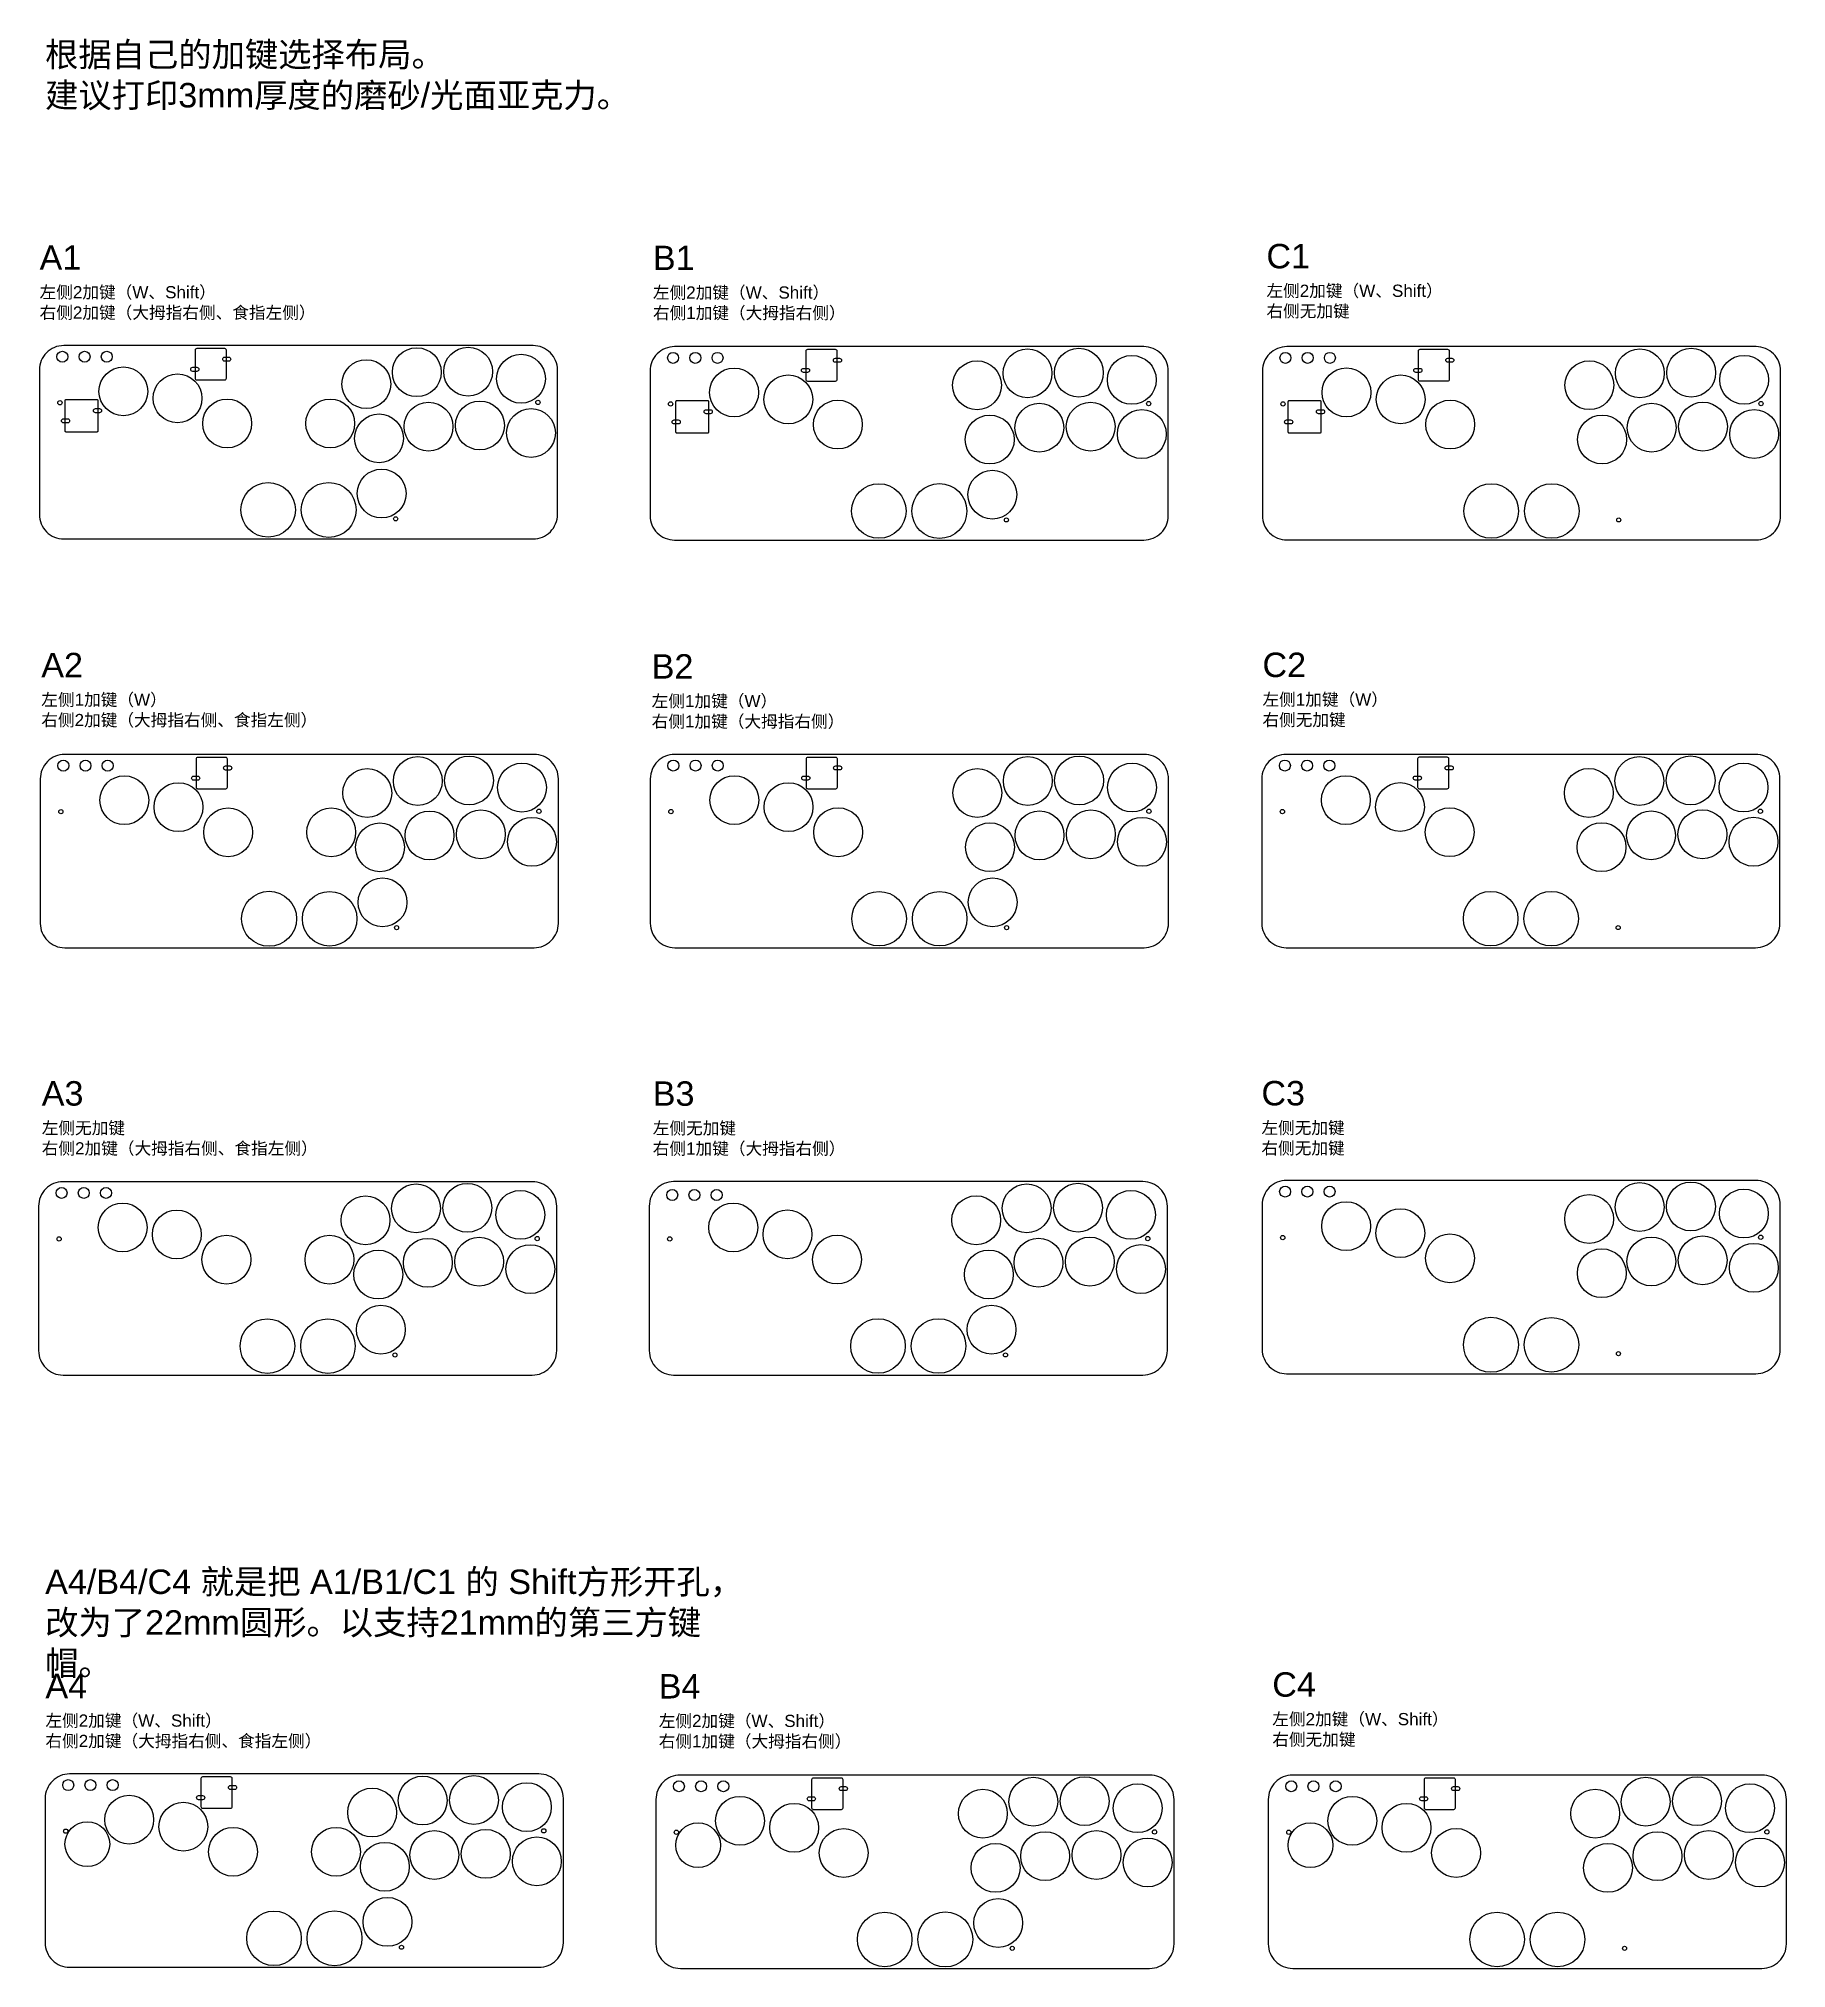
# Model space of a CAD drawing. Header units: millimetres. Extents: x 350 to 1208, y 1303 to 2251.
import ezdxf

# ---------------------------------------------------------------- set-up
doc = ezdxf.new("R2010")
doc.units = ezdxf.units.MM
doc.layers.add('01 外壳', color=7, linetype='Continuous')
doc.layers.add('限位器', color=7, linetype='Continuous')
doc.styles.get("Standard").update_dxf_attribs({"font": 'Arial.ttf'})

msp = doc.modelspace()

# ---------------------------------------------------------------- linework, layer by layer
for points in [[(349.99, 2017.31, 0.414214), (361.99, 2005.31), (592.59, 2005.31, 0.414214), (604.59, 2017.31), (604.59, 2088.31, 0.414214), (592.59, 2100.31), (361.99, 2100.31, 0.414214), (349.99, 2088.31)], [(426.52, 2084.24, 0.414214), (427.32, 2083.44), (441.12, 2083.44, 0.414214), (441.92, 2084.24), (441.92, 2098.04, 0.414214), (441.12, 2098.84), (427.32, 2098.84, 0.414214), (426.52, 2098.04)], [(650.08, 2016.77, 0.414214), (662.08, 2004.77), (892.68, 2004.77, 0.414214), (904.68, 2016.77), (904.68, 2087.77, 0.414214), (892.68, 2099.77), (662.08, 2099.77, 0.414214), (650.08, 2087.77)], [(726.6, 2083.7, 0.414214), (727.4, 2082.9), (741.2, 2082.9, 0.414214), (742, 2083.7), (742, 2097.5, 0.414214), (741.2, 2098.3), (727.4, 2098.3, 0.414214), (726.6, 2097.5)], [(950.96, 2016.78, 0.414214), (962.96, 2004.78), (1193.56, 2004.78, 0.414214), (1205.56, 2016.78), (1205.56, 2087.78, 0.414214), (1193.56, 2099.78), (962.96, 2099.78, 0.414214), (950.96, 2087.78)], [(1027.49, 2083.71, 0.414214), (1028.29, 2082.91), (1042.09, 2082.91, 0.414214), (1042.89, 2083.71), (1042.89, 2097.51, 0.414214), (1042.09, 2098.31), (1028.29, 2098.31, 0.414214), (1027.49, 2097.51)], [(350.45, 1816.43, 0.414214), (362.45, 1804.43), (593.05, 1804.43, 0.414214), (605.05, 1816.43), (605.05, 1887.43, 0.414214), (593.05, 1899.43), (362.45, 1899.43, 0.414214), (350.45, 1887.43)], [(426.98, 1883.36, 0.414214), (427.78, 1882.56), (441.58, 1882.56, 0.414214), (442.38, 1883.36), (442.38, 1897.16, 0.414214), (441.58, 1897.96), (427.78, 1897.96, 0.414214), (426.98, 1897.16)], [(650.2, 1816.46, 0.414214), (662.2, 1804.46), (892.8, 1804.46, 0.414214), (904.8, 1816.46), (904.8, 1887.46, 0.414214), (892.8, 1899.46), (662.2, 1899.46, 0.414214), (650.2, 1887.46)], [(726.73, 1883.39, 0.414214), (727.53, 1882.59), (741.33, 1882.59, 0.414214), (742.13, 1883.39), (742.13, 1897.19, 0.414214), (741.33, 1897.99), (727.53, 1897.99, 0.414214), (726.73, 1897.19)], [(950.68, 1816.47, 0.414214), (962.68, 1804.47), (1193.28, 1804.47, 0.414214), (1205.28, 1816.47), (1205.28, 1887.47, 0.414214), (1193.28, 1899.47), (962.68, 1899.47, 0.414214), (950.68, 1887.47)], [(1027.2, 1883.4, 0.414214), (1028, 1882.6), (1041.8, 1882.6, 0.414214), (1042.6, 1883.4), (1042.6, 1897.2, 0.414214), (1041.8, 1898), (1028, 1898, 0.414214), (1027.2, 1897.2)], [(349.62, 1606.49, 0.414214), (361.62, 1594.49), (592.22, 1594.49, 0.414214), (604.22, 1606.49), (604.22, 1677.49, 0.414214), (592.22, 1689.49), (361.62, 1689.49, 0.414214), (349.62, 1677.49)], [(649.66, 1606.51, 0.414214), (661.66, 1594.51), (892.26, 1594.51, 0.414214), (904.26, 1606.51), (904.26, 1677.51, 0.414214), (892.26, 1689.51), (661.66, 1689.51, 0.414214), (649.66, 1677.51)], [(950.83, 1607.14, 0.414214), (962.83, 1595.14), (1193.43, 1595.14, 0.414214), (1205.43, 1607.14), (1205.43, 1678.14, 0.414214), (1193.43, 1690.14), (962.83, 1690.14, 0.414214), (950.83, 1678.14)], [(352.86, 1315.51, 0.414214), (364.86, 1303.51), (595.46, 1303.51, 0.414214), (607.46, 1315.51), (607.46, 1386.51, 0.414214), (595.46, 1398.51), (364.86, 1398.51, 0.414214), (352.86, 1386.51)], [(429.39, 1382.44, 0.414214), (430.19, 1381.64), (443.99, 1381.64, 0.414214), (444.79, 1382.44), (444.79, 1396.24, 0.414214), (443.99, 1397.04), (430.19, 1397.04, 0.414214), (429.39, 1396.24)], [(652.95, 1314.96, 0.414214), (664.95, 1302.96), (895.55, 1302.96, 0.414214), (907.55, 1314.96), (907.55, 1385.96, 0.414214), (895.55, 1397.96), (664.95, 1397.96, 0.414214), (652.95, 1385.96)], [(729.48, 1381.89, 0.414214), (730.28, 1381.09), (744.08, 1381.09, 0.414214), (744.88, 1381.89), (744.88, 1395.69, 0.414214), (744.08, 1396.49), (730.28, 1396.49, 0.414214), (729.48, 1395.69)], [(953.83, 1314.97, 0.414214), (965.83, 1302.97), (1196.43, 1302.97, 0.414214), (1208.43, 1314.97), (1208.43, 1385.97, 0.414214), (1196.43, 1397.97), (965.83, 1397.97, 0.414214), (953.83, 1385.97)], [(1030.36, 1381.9, 0.414214), (1031.16, 1381.1), (1044.96, 1381.1, 0.414214), (1045.76, 1381.9), (1045.76, 1395.7, 0.414214), (1044.96, 1396.5), (1031.16, 1396.5, 0.414214), (1030.36, 1395.7)]]:
    msp.add_lwpolyline(points, format="xyb", close=True)
for centre, radius in [((462.42, 2019.55), 13.4), ((762.5, 2019.01), 13.4), ((1063.38, 2019.02), 13.4), ((1093.13, 2019.02), 13.4), ((492.63, 1818.67), 13.4), ((762.62, 1818.7), 13.4), ((792.37, 1818.7), 13.4), ((1063.1, 1818.71), 13.4), ((1092.85, 1818.71), 13.4), ((462.05, 1608.73), 13.4), ((491.8, 1608.73), 13.4), ((762.09, 1608.75), 13.4), ((791.84, 1608.75), 13.4), ((1093, 1609.38), 13.4), ((373.58, 1364.02), 11), ((673.67, 1363.48), 11), ((974.55, 1363.49), 11), ((465.29, 1317.74), 13.4), ((765.37, 1317.2), 13.4), ((1066.26, 1317.21), 13.4), ((1096, 1317.21), 13.4)]:
    msp.add_circle(centre, radius)
at = {"transparency": 33554687}
for centre in [(525.06, 2015.17), (825.15, 2014.63), (1126.03, 2014.64), (525.53, 1814.29), (825.27, 1814.32), (1125.75, 1814.33), (524.7, 1604.35), (824.74, 1604.37), (1125.9, 1605), (527.93, 1313.36), (828.02, 1312.82), (1128.9, 1312.83)]:
    msp.add_circle(centre, 1, dxfattribs=at)
at = {"layer": '01 外壳', "transparency": 33554687}
for centre, radius in [((361.29, 2094.81), 2.7), ((372.21, 2094.81), 2.7), ((383.13, 2094.81), 2.7), ((535.46, 2087.23), 12), ((560.67, 2087.5), 12), ((586.68, 2084.01), 12), ((661.38, 2094.27), 2.7), ((672.3, 2094.27), 2.7), ((683.22, 2094.27), 2.7), ((835.55, 2086.68), 12), ((860.76, 2086.96), 12), ((886.76, 2083.47), 12), ((962.26, 2094.28), 2.7), ((973.18, 2094.28), 2.7), ((984.1, 2094.28), 2.7), ((1136.43, 2086.69), 12), ((1161.64, 2086.97), 12), ((1187.64, 2083.48), 12), ((391.27, 2077.82), 12), ((417.89, 2074.4), 12), ((510.64, 2081.36), 12), ((691.36, 2077.28), 12), ((810.73, 2080.81), 12), ((992.24, 2077.29), 12), ((1111.61, 2080.82), 12), ((717.98, 2073.85), 12), ((1018.86, 2073.86), 12), ((360.09, 2072.19), 1.05), ((442.28, 2062.04), 12), ((492.92, 2062.04), 12), ((541.24, 2060.48), 12), ((566.47, 2061.04), 12), ((591.6, 2057.36), 12), ((594.98, 2072.36), 1.05), ((660.18, 2071.65), 1.05), ((742.36, 2061.5), 12), ((841.33, 2059.94), 12), ((866.56, 2060.49), 12), ((891.68, 2056.82), 12), ((895.06, 2071.82), 1.05), ((961.06, 2071.66), 1.05), ((1043.24, 2061.51), 12), ((1142.21, 2059.95), 12), ((1167.44, 2060.5), 12), ((1192.57, 2056.83), 12), ((1195.95, 2071.83), 1.05), ((516.89, 2054.7), 12), ((816.98, 2054.15), 12), ((1117.86, 2054.16), 12), ((518.18, 2027.62), 12), ((818.27, 2027.08), 12), ((492.16, 2019.55), 13.5), ((792.25, 2019.01), 13.5), ((361.75, 1893.93), 2.7), ((372.67, 1893.93), 2.7), ((383.59, 1893.93), 2.7), ((535.93, 1886.34), 12), ((561.14, 1886.62), 12), ((661.5, 1893.96), 2.7), ((672.42, 1893.96), 2.7), ((683.34, 1893.96), 2.7), ((835.67, 1886.37), 12), ((860.88, 1886.65), 12), ((961.98, 1893.97), 2.7), ((972.9, 1893.97), 2.7), ((983.82, 1893.97), 2.7), ((1136.15, 1886.39), 12), ((1161.36, 1886.66), 12), ((391.74, 1876.94), 12), ((511.11, 1880.47), 12), ((587.14, 1883.13), 12), ((691.48, 1876.97), 12), ((810.85, 1880.5), 12), ((886.88, 1883.16), 12), ((991.96, 1876.98), 12), ((1111.33, 1880.51), 12), ((1187.36, 1883.17), 12), ((418.36, 1873.51), 12), ((718.1, 1873.54), 12), ((1018.58, 1873.56), 12), ((360.56, 1871.31), 1.05), ((442.74, 1861.16), 12), ((493.39, 1861.16), 12), ((541.71, 1859.6), 12), ((566.94, 1860.15), 12), ((592.06, 1856.48), 12), ((595.44, 1871.48), 1.05), ((660.3, 1871.34), 1.05), ((742.48, 1861.19), 12), ((841.45, 1859.63), 12), ((866.68, 1860.18), 12), ((891.81, 1856.51), 12), ((895.19, 1871.51), 1.05), ((960.78, 1871.35), 1.05), ((1042.96, 1861.2), 12), ((1141.93, 1859.64), 12), ((1167.16, 1860.2), 12), ((1192.28, 1856.52), 12), ((1195.67, 1871.52), 1.05), ((517.35, 1853.81), 12), ((817.1, 1853.84), 12), ((1117.58, 1853.86), 12), ((462.88, 1818.67), 13.5), ((518.64, 1826.74), 12), ((818.39, 1826.77), 12), ((535.1, 1676.4), 12), ((560.31, 1676.68), 12), ((835.14, 1676.42), 12), ((860.35, 1676.7), 12), ((1136.3, 1677.05), 12), ((1161.51, 1677.33), 12), ((360.92, 1683.99), 2.7), ((371.84, 1683.99), 2.7), ((390.91, 1667), 12), ((382.76, 1683.99), 2.7), ((510.28, 1670.53), 12), ((586.31, 1673.19), 12), ((660.96, 1682.96), 2.7), ((671.88, 1682.96), 2.7), ((690.95, 1667.02), 12), ((682.8, 1682.96), 2.7), ((810.32, 1670.55), 12), ((886.35, 1673.21), 12), ((962.13, 1684.64), 2.7), ((973.05, 1684.64), 2.7), ((992.11, 1667.65), 12), ((983.97, 1684.64), 2.7), ((1111.48, 1671.18), 12), ((1187.52, 1673.84), 12), ((417.53, 1663.58), 12), ((717.57, 1663.6), 12), ((1018.73, 1664.22), 12), ((359.72, 1661.37), 1.05), ((441.91, 1651.22), 12), ((492.55, 1651.22), 12), ((540.88, 1649.66), 12), ((566.1, 1650.22), 12), ((594.61, 1661.54), 1.05), ((659.77, 1661.39), 1.05), ((741.95, 1651.24), 12), ((840.92, 1649.68), 12), ((866.15, 1650.24), 12), ((894.65, 1661.56), 1.05), ((960.93, 1662.02), 1.05), ((1043.11, 1651.87), 12), ((1142.08, 1650.31), 12), ((1167.31, 1650.86), 12), ((1195.82, 1662.19), 1.05), ((516.52, 1643.88), 12), ((591.23, 1646.54), 12), ((816.56, 1643.9), 12), ((891.27, 1646.56), 12), ((1117.73, 1644.52), 12), ((1192.44, 1647.19), 12), ((517.81, 1616.8), 12), ((817.85, 1616.82), 12), ((1063.26, 1609.38), 13.5), ((364.16, 1393.01), 2.7), ((375.08, 1393.01), 2.7), ((386, 1393.01), 2.7), ((538.34, 1385.42), 12), ((563.54, 1385.7), 12), ((589.55, 1382.2), 12), ((664.25, 1392.46), 2.7), ((675.17, 1392.46), 2.7), ((686.09, 1392.46), 2.7), ((838.42, 1384.87), 12), ((863.63, 1385.15), 12), ((965.13, 1392.47), 2.7), ((976.05, 1392.47), 2.7), ((986.97, 1392.47), 2.7), ((1139.3, 1384.88), 12), ((1164.51, 1385.16), 12), ((394.15, 1376.02), 12), ((420.76, 1372.59), 12), ((513.51, 1379.55), 12), ((694.23, 1375.47), 12), ((813.6, 1379), 12), ((889.64, 1381.66), 12), ((995.11, 1375.48), 12), ((1114.48, 1379.01), 12), ((1190.52, 1381.67), 12), ((720.85, 1372.05), 12), ((1021.73, 1372.06), 12), ((362.96, 1370.39), 1.05), ((445.15, 1360.24), 12), ((495.79, 1360.24), 12), ((544.11, 1358.68), 12), ((569.34, 1359.23), 12), ((594.47, 1355.55), 12), ((597.85, 1370.55), 1.05), ((663.05, 1369.84), 1.05), ((745.23, 1359.69), 12), ((844.2, 1358.13), 12), ((869.43, 1358.69), 12), ((894.56, 1355.01), 12), ((897.94, 1370.01), 1.05), ((963.93, 1369.85), 1.05), ((1046.12, 1359.7), 12), ((1145.08, 1358.14), 12), ((1170.31, 1358.7), 12), ((1195.44, 1355.02), 12), ((1198.82, 1370.02), 1.05), ((519.76, 1352.89), 12), ((819.85, 1352.35), 12), ((1120.73, 1352.35), 12), ((521.05, 1325.82), 12), ((821.14, 1325.27), 12), ((495.03, 1317.74), 13.5), ((795.12, 1317.2), 13.5)]:
    msp.add_circle(centre, radius, dxfattribs=at)
at = {"layer": '限位器', "transparency": 33554687}
for points in [[(424.37, 2088.64, -0.414214), (425.37, 2089.64), (427.37, 2089.64, -0.414214), (428.37, 2088.64), (428.37, 2088.64, -0.414214), (427.37, 2087.64), (425.37, 2087.64, -0.414214), (424.37, 2088.64)], [(440.07, 2093.64, -0.414214), (441.07, 2094.64), (443.07, 2094.64, -0.414214), (444.07, 2093.64), (444.07, 2093.64, -0.414214), (443.07, 2092.64), (441.07, 2092.64, -0.414214), (440.07, 2093.64)], [(724.45, 2088.1, -0.414214), (725.45, 2089.1), (727.45, 2089.1, -0.414214), (728.45, 2088.1), (728.45, 2088.1, -0.414214), (727.45, 2087.1), (725.45, 2087.1, -0.414214), (724.45, 2088.1)], [(740.15, 2093.1, -0.414214), (741.15, 2094.1), (743.15, 2094.1, -0.414214), (744.15, 2093.1), (744.15, 2093.1, -0.414214), (743.15, 2092.1), (741.15, 2092.1, -0.414214), (740.15, 2093.1)], [(1025.34, 2088.11, -0.414214), (1026.34, 2089.11), (1028.34, 2089.11, -0.414214), (1029.34, 2088.11), (1029.34, 2088.11, -0.414214), (1028.34, 2087.11), (1026.34, 2087.11, -0.414214), (1025.34, 2088.11)], [(1041.04, 2093.11, -0.414214), (1042.04, 2094.11), (1044.04, 2094.11, -0.414214), (1045.04, 2093.11), (1045.04, 2093.11, -0.414214), (1044.04, 2092.11), (1042.04, 2092.11, -0.414214), (1041.04, 2093.11)], [(362.71, 2073.43, -0.414214), (363.11, 2073.83), (378.31, 2073.83, -0.414214), (378.71, 2073.43), (378.71, 2058.23, -0.414214), (378.31, 2057.83), (363.11, 2057.83, -0.414214), (362.71, 2058.23)], [(376.56, 2068.33, -0.414214), (377.56, 2069.33), (379.56, 2069.33, -0.414214), (380.56, 2068.33), (380.56, 2068.33, -0.414214), (379.56, 2067.33), (377.56, 2067.33, -0.414214), (376.56, 2068.33)], [(662.79, 2072.89, -0.414214), (663.19, 2073.29), (678.39, 2073.29, -0.414214), (678.79, 2072.89), (678.79, 2057.69, -0.414214), (678.39, 2057.29), (663.19, 2057.29, -0.414214), (662.79, 2057.69)], [(676.64, 2067.79, -0.414214), (677.64, 2068.79), (679.64, 2068.79, -0.414214), (680.64, 2067.79), (680.64, 2067.79, -0.414214), (679.64, 2066.79), (677.64, 2066.79, -0.414214), (676.64, 2067.79)], [(963.68, 2072.9, -0.414214), (964.08, 2073.3), (979.28, 2073.3, -0.414214), (979.68, 2072.9), (979.68, 2057.7, -0.414214), (979.28, 2057.3), (964.08, 2057.3, -0.414214), (963.68, 2057.7)], [(977.53, 2067.8, -0.414214), (978.53, 2068.8), (980.53, 2068.8, -0.414214), (981.53, 2067.8), (981.53, 2067.8, -0.414214), (980.53, 2066.8), (978.53, 2066.8, -0.414214), (977.53, 2067.8)], [(360.86, 2063.33, -0.414214), (361.86, 2064.33), (363.86, 2064.33, -0.414214), (364.86, 2063.33), (364.86, 2063.33, -0.414214), (363.86, 2062.33), (361.86, 2062.33, -0.414214), (360.86, 2063.33)], [(660.94, 2062.79, -0.414214), (661.94, 2063.79), (663.94, 2063.79, -0.414214), (664.94, 2062.79), (664.94, 2062.79, -0.414214), (663.94, 2061.79), (661.94, 2061.79, -0.414214), (660.94, 2062.79)], [(961.83, 2062.8, -0.414214), (962.83, 2063.8), (964.83, 2063.8, -0.414214), (965.83, 2062.8), (965.83, 2062.8, -0.414214), (964.83, 2061.8), (962.83, 2061.8, -0.414214), (961.83, 2062.8)], [(424.83, 1887.76, -0.414214), (425.83, 1888.76), (427.83, 1888.76, -0.414214), (428.83, 1887.76), (428.83, 1887.76, -0.414214), (427.83, 1886.76), (425.83, 1886.76, -0.414214), (424.83, 1887.76)], [(440.53, 1892.76, -0.414214), (441.53, 1893.76), (443.53, 1893.76, -0.414214), (444.53, 1892.76), (444.53, 1892.76, -0.414214), (443.53, 1891.76), (441.53, 1891.76, -0.414214), (440.53, 1892.76)], [(724.58, 1887.79, -0.414214), (725.58, 1888.79), (727.58, 1888.79, -0.414214), (728.58, 1887.79), (728.58, 1887.79, -0.414214), (727.58, 1886.79), (725.58, 1886.79, -0.414214), (724.58, 1887.79)], [(740.28, 1892.79, -0.414214), (741.28, 1893.79), (743.28, 1893.79, -0.414214), (744.28, 1892.79), (744.28, 1892.79, -0.414214), (743.28, 1891.79), (741.28, 1891.79, -0.414214), (740.28, 1892.79)], [(1025.05, 1887.8, -0.414214), (1026.05, 1888.8), (1028.05, 1888.8, -0.414214), (1029.05, 1887.8), (1029.05, 1887.8, -0.414214), (1028.05, 1886.8), (1026.05, 1886.8, -0.414214), (1025.05, 1887.8)], [(1040.75, 1892.8, -0.414214), (1041.75, 1893.8), (1043.75, 1893.8, -0.414214), (1044.75, 1892.8), (1044.75, 1892.8, -0.414214), (1043.75, 1891.8), (1041.75, 1891.8, -0.414214), (1040.75, 1892.8)], [(427.24, 1386.84, -0.414214), (428.24, 1387.84), (430.24, 1387.84, -0.414214), (431.24, 1386.84), (431.24, 1386.84, -0.414214), (430.24, 1385.84), (428.24, 1385.84, -0.414214), (427.24, 1386.84)], [(442.94, 1391.84, -0.414214), (443.94, 1392.84), (445.94, 1392.84, -0.414214), (446.94, 1391.84), (446.94, 1391.84, -0.414214), (445.94, 1390.84), (443.94, 1390.84, -0.414214), (442.94, 1391.84)], [(727.33, 1386.29, -0.414214), (728.33, 1387.29), (730.33, 1387.29, -0.414214), (731.33, 1386.29), (731.33, 1386.29, -0.414214), (730.33, 1385.29), (728.33, 1385.29, -0.414214), (727.33, 1386.29)], [(743.03, 1391.29, -0.414214), (744.03, 1392.29), (746.03, 1392.29, -0.414214), (747.03, 1391.29), (747.03, 1391.29, -0.414214), (746.03, 1390.29), (744.03, 1390.29, -0.414214), (743.03, 1391.29)], [(1028.21, 1386.3, -0.414214), (1029.21, 1387.3), (1031.21, 1387.3, -0.414214), (1032.21, 1386.3), (1032.21, 1386.3, -0.414214), (1031.21, 1385.3), (1029.21, 1385.3, -0.414214), (1028.21, 1386.3)], [(1043.91, 1391.3, -0.414214), (1044.91, 1392.3), (1046.91, 1392.3, -0.414214), (1047.91, 1391.3), (1047.91, 1391.3, -0.414214), (1046.91, 1390.3), (1044.91, 1390.3, -0.414214), (1043.91, 1391.3)]]:
    msp.add_lwpolyline(points, format="xyb", close=True, dxfattribs=at)

# ---------------------------------------------------------------- texts
at = {"char_height": 6, "attachment_point": 1}
for s, width, heights, insert in [('\\pxql;{\\fArial Unicode MS|b0|i0|c134|p0;\\H2x;根据自己的加键选择布局。\\P建议打印3mm厚度的磨砂/光面亚克力。}', 353.8331, [51.98], (352.79, 2249.32)), ('\\pxql;{\\fArial Unicode MS|b0|i0|c0|p0;\\H2x;A1\\fArial Unicode MS|b0|i0|c134|p0;\\H0.5x;\\P左侧2加键（W、Shift）\\P右侧2加键（大拇指右侧、食指左侧）}', 173.2414, [38.7], (350.1, 2149.53)), ('\\pxql;{\\fArial Unicode MS|b0|i0|c134|p0;\\H2x;B1\\P\\H0.5x;左侧2加键（W、Shift）\\P右侧1加键（大拇指右侧）}', 173.2414, [38.7], (651.46, 2149.38)), ('\\pxql;{\\fArial Unicode MS|b0|i0|c134|p0;\\H2x;C1\\P\\H0.5x;左侧2加键（W、Shift）\\P右侧无加键}', 173.2414, [38.7], (952.93, 2150.25)), ('\\pxql;{\\fArial Unicode MS|b0|i0|c0|p0;\\H2x;A\\fArial Unicode MS|b0|i0|c134|p0;2\\P\\H0.5x;左侧1加键（W）\\P右侧2加键（大拇指右侧、食指左侧）}', 173.2414, [38.7], (350.94, 1949.33)), ('\\pxql;{\\fArial Unicode MS|b0|i0|c134|p0;\\H2x;B2\\P\\H0.5x;左侧1加键（W）\\P右侧1加键（大拇指右侧）}', 173.2414, [38.7], (650.87, 1948.67)), ('\\pxql;{\\fArial Unicode MS|b0|i0|c134|p0;\\H2x;C2\\P\\H0.5x;左侧1加键（W）\\P右侧无加键}', 173.2414, [38.7], (950.98, 1949.44)), ('\\pxql;{\\fArial Unicode MS|b0|i0|c0|p0;\\H2x;A\\fArial Unicode MS|b0|i0|c134|p0;3\\P\\H0.5x;左侧无加键\\P右侧2加键（大拇指右侧、食指左侧）}', 173.2414, [38.7], (351.16, 1738.89)), ('\\pxql;{\\fArial Unicode MS|b0|i0|c134|p0;\\H2x;B3\\P\\H0.5x;左侧无加键\\P右侧1加键（大拇指右侧）}', 173.2414, [38.7], (651.39, 1738.8)), ('\\pxql;{\\fArial Unicode MS|b0|i0|c134|p0;\\H2x;C3\\H0.5x;\\P左侧无加键\\P右侧无加键}', 173.2414, [38.7], (950.47, 1738.98)), ('\\pxql;{\\fArial Unicode MS|b0|i0|c0|p0;\\H2x;A4/B4/C4 \\fArial Unicode MS|b0|i0|c134|p0;就是把 A\\fArial Unicode MS|b0|i0|c0|p0;1/B1/C1\\fArial Unicode MS|b0|i0|c134|p0; 的 Shift方形开孔，改为了22mm圆形。以支持21mm的第三方键帽。}', 353.8331, [51.98], (352.84, 1498.94)), ('\\pxql;{\\fArial Unicode MS|b0|i0|c0|p0;\\H2x;A4\\fArial Unicode MS|b0|i0|c134|p0;\\H0.5x;\\P左侧2加键（W、Shift）\\P右侧2加键（大拇指右侧、食指左侧）}', 173.2414, [38.7], (352.97, 1447.73)), ('\\pxql;{\\fArial Unicode MS|b0|i0|c134|p0;\\H2x;B\\fArial Unicode MS|b0|i0|c0|p0;4\\fArial Unicode MS|b0|i0|c134|p0;\\P\\H0.5x;左侧2加键（W、Shift）\\P右侧1加键（大拇指右侧）}', 173.2414, [38.7], (654.33, 1447.57)), ('\\pxql;{\\fArial Unicode MS|b0|i0|c134|p0;\\H2x;C\\fArial Unicode MS|b0|i0|c0|p0;4\\fArial Unicode MS|b0|i0|c134|p0;\\P\\H0.5x;左侧2加键（W、Shift）\\P右侧无加键}', 173.2414, [38.7], (955.8, 1448.45))]:
    msp.add_mtext_dynamic_manual_height_columns(s, width=width, gutter_width=12.5, heights=heights, dxfattribs=dict(at, insert=insert))

doc.saveas('drawing.dxf')
